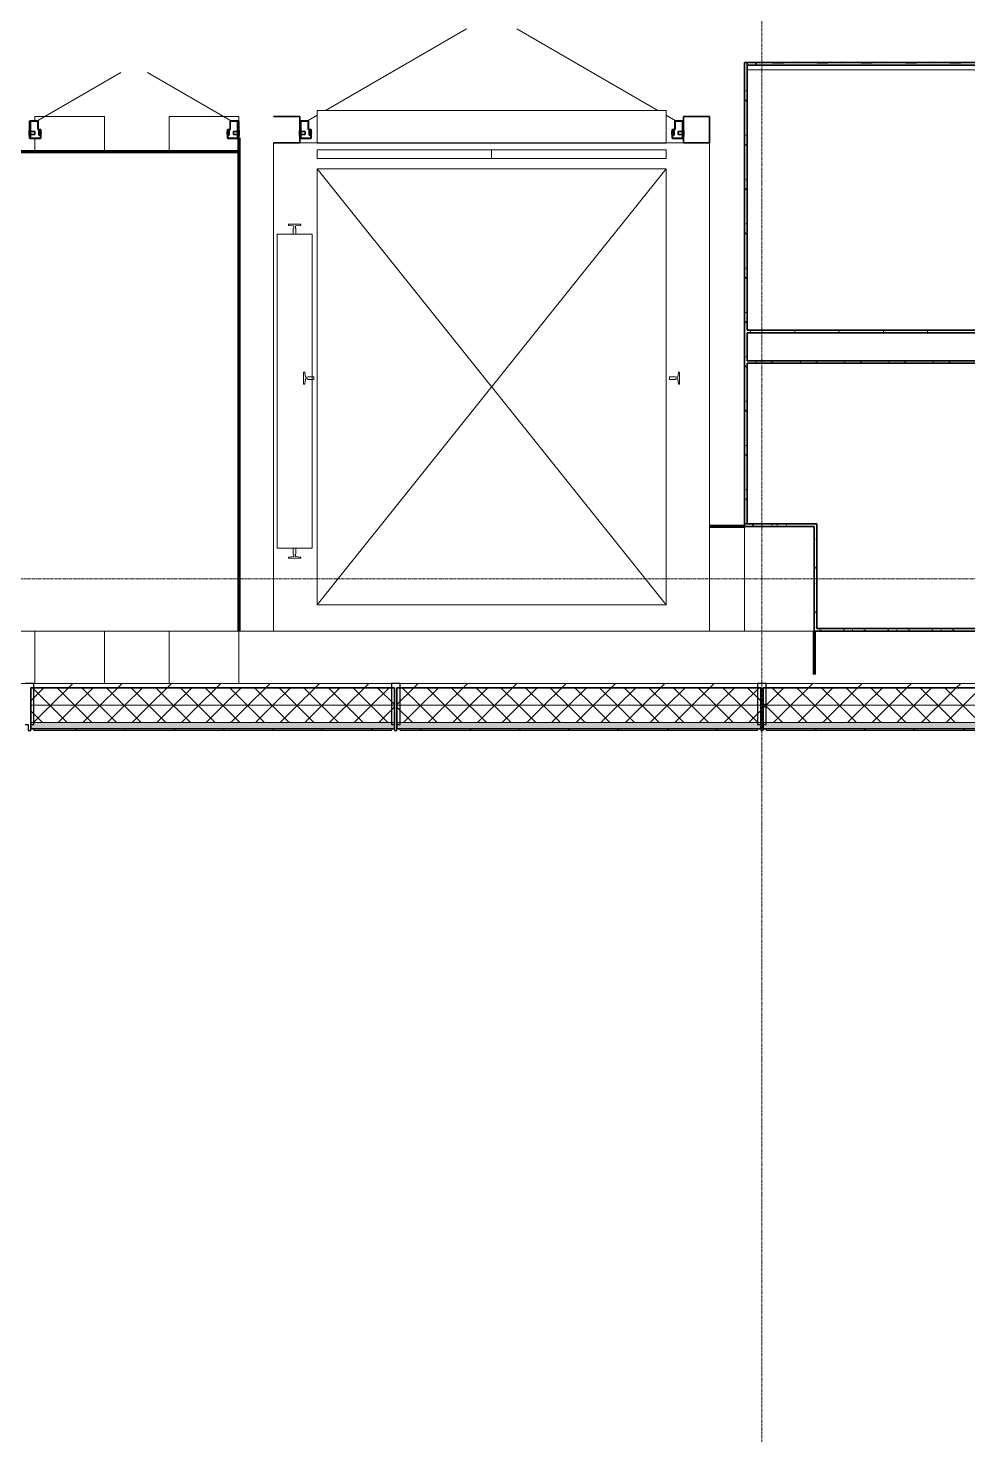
# Model space of a CAD drawing. Header units: millimetres. Extents: x -4948 to 42228, y -4856 to 69378.
# Drawn here: x 9702 to 15089, y -4856 to 3248 of the extents above; entities that cross this region are included whole.
import ezdxf

# ---------------------------------------------------------------- set-up
doc = ezdxf.new("R2010")
doc.units = ezdxf.units.MM
for name, pattern in [('Линия сетки', [22.225, 12.7, -3.175, 3.175, -3.175]), ('Штрих 2_4 х 1_5 мм', [3.9, 2.4, -1.5]), ('Штрих 3 х 1_5 мм', [4.5, 3, -1.5])]:
    doc.linetypes.add(name, pattern=pattern)
for name, color, linetype, lineweight in [('A-AREA', 32, 'Continuous', 9), ('A-DETL', 90, 'Continuous', 9), ('A-DOOR', 31, 'Continuous', 13), ('A-DOOR-FRAM', 31, 'Continuous', 13), ('A-FLOR', 192, 'Continuous', 13), ('A-GLAZ-CWMG', 51, 'Continuous', 9), ('A-WALL', 113, 'Continuous', 13), ('A-WALL-PATT', 111, 'Continuous', 13), ('I-WALL', 2, 'Continuous', 13), ('S-GRID', 1, 'Continuous', 30), ('S-STRS', 31, 'Continuous', 9), ('S-STRS-MBND', 31, 'Continuous', 9)]:
    doc.layers.add(name, color=color, linetype=linetype, lineweight=lineweight)
pattern_1 = [(45, (0, 0), (-141.4214, 141.4214), [])]

# ---------------------------------------------------------------- blocks, each defined once
blk = doc.blocks.new('27ELB-RD-AR-0000-BIM_rvt-1-1 этаж отм_ _0_000 лотки')
at = {"layer": 'A-GLAZ-CWMG'}
h = blk.add_hatch(dxfattribs=at)
h.set_pattern_fill('FP_2', color=252, style=0, pattern_type=2)
h.set_pattern_definition(pattern_1)
h.paths.add_polyline_path([(9733.9, -533), (11783.9, -533), (11783.9, -508), (9733.9, -508)], flags=0)
h = blk.add_hatch(dxfattribs=at)
h.set_pattern_fill('FP_2', color=252, style=0, pattern_type=2)
h.set_pattern_definition(pattern_1)
h.paths.add_polyline_path([(11833.9, -533), (13883.9, -533), (13883.9, -508), (11833.9, -508)], flags=0)
h = blk.add_hatch(dxfattribs=at)
h.set_pattern_fill('FP_2', color=252, style=0, pattern_type=2)
h.set_pattern_definition(pattern_1)
h.paths.add_polyline_path([(13933.9, -533), (15983.9, -533), (15983.9, -508), (13933.9, -508)], flags=0)
h = blk.add_hatch(dxfattribs=at)
h.set_pattern_fill('FP_2', color=252, style=0, pattern_type=2)
h.set_pattern_definition(pattern_1)
h.paths.add_polyline_path([(11783.9, -778), (11783.9, -768), (9733.9, -768), (9733.9, -778), (10488.3, -778)], flags=0)
h = blk.add_hatch(dxfattribs=at)
h.set_pattern_fill('FP_2', color=252, style=0, pattern_type=2)
h.set_pattern_definition(pattern_1)
h.paths.add_polyline_path([(13211.3, -778), (13883.9, -778), (13883.9, -768), (11833.9, -768), (11833.9, -778)], flags=0)
h = blk.add_hatch(dxfattribs=at)
h.set_pattern_fill('FP_2', color=252, style=0, pattern_type=2)
h.set_pattern_definition(pattern_1)
h.paths.add_polyline_path([(15934.3, -778), (15983.9, -778), (15983.9, -768), (13933.9, -768), (13933.9, -778)], flags=0)
at = {"layer": 'A-WALL-PATT', "lineweight": 9}
for points in [[(9715.9, -768), (11801.9, -768), (11801.9, -733), (9715.9, -733)], [(11815.9, -768), (13901.9, -768), (13901.9, -733), (11815.9, -733)], [(13915.9, -768), (16001.9, -768), (16001.9, -733), (13915.9, -733)]]:
    blk.add_hatch(color=252, dxfattribs=at).paths.add_polyline_path(points, flags=0)
at = {"layer": 'A-AREA', "color": 252, "linetype": 'Штрих 3 х 1_5 мм', "lineweight": 70}
for p, q in [((10908.9, 2619.6), (10908.9, -207.9)), ((5808.9, 2542.1), (10908.9, 2542.1)), ((13808.9, 392.1), (13608.9, 392.1)), ((14208.9, -207.9), (14208.9, -457.9))]:
    blk.add_line(p, q, dxfattribs=at)
at = {"layer": 'A-DETL', "color": 252}
for p, q in [((11358.9, 2777.1), (13358.9, 2777.1)), ((11358.9, 2590.1), (11358.9, 2777.1)), ((13358.9, 2777.1), (13358.9, 2590.1)), ((11358.9, 2592.1), (11358.9, 2638.1)), ((11108.9, 2592.1), (11108.9, -207.9)), ((13608.9, 2592.1), (11108.9, 2592.1)), ((13608.9, 2592.1), (11108.9, 2592.1)), ((11108.9, 2592.1), (11108.9, -207.9)), ((13358.9, 2590.1), (11358.9, 2590.1)), ((11358.9, 2502.1), (11358.9, 2552.1)), ((11358.9, 2552.1), (12358.9, 2552.1)), ((12358.9, 2552.1), (12358.9, 2502.1)), ((12358.9, 2552.1), (13358.9, 2552.1)), ((13358.9, 2552.1), (13358.9, 2502.1)), ((13608.9, -207.9), (13608.9, 2592.1)), ((13608.9, -207.9), (13608.9, 2592.1)), ((12358.9, 2502.1), (11358.9, 2502.1)), ((11358.9, -57.9), (13358.9, 2442.1)), ((13358.9, -57.9), (11358.9, 2442.1)), ((11358.9, 2442.1), (13358.9, 2442.1)), ((11358.9, -57.9), (11358.9, 2442.1)), ((13358.9, 2442.1), (11358.9, 2442.1)), ((11358.9, 2442.1), (11358.9, -57.9)), ((11358.9, -57.9), (11358.9, 2442.1)), ((11358.9, 2442.1), (13358.9, 2442.1)), ((13358.9, 2502.1), (12358.9, 2502.1)), ((13358.9, 2442.1), (13358.9, -57.9)), ((13358.9, -57.9), (13358.9, 2442.1)), ((13358.9, 2442.1), (13358.9, -57.9)), ((11193.9, 2120.8), (11193.9, 2125.1)), ((11193.9, 2125.1), (11263.9, 2125.1)), ((11263.9, 2125.1), (11193.9, 2125.1)), ((11193.9, 2125.1), (11193.9, 2120.8)), ((11193.9, 2120.8), (11193.9, 2125.1)), ((11193.9, 2125.1), (11263.9, 2125.1)), ((11222.9, 2114.9), (11195.9, 2118.2)), ((11195.9, 2118.2), (11222.9, 2114.9)), ((11222.9, 2114.9), (11195.9, 2118.2)), ((11223.9, 2102.3), (11223.9, 2113.1)), ((11223.9, 2113.1), (11223.9, 2102.3)), ((11223.9, 2102.3), (11223.9, 2113.1)), ((11233.8, 2113.1), (11233.8, 2102.3)), ((11233.8, 2102.3), (11233.8, 2113.1)), ((11233.8, 2113.1), (11233.8, 2102.3)), ((11261.8, 2118.2), (11234.8, 2114.9)), ((11234.8, 2114.9), (11261.8, 2118.2)), ((11261.8, 2118.2), (11234.8, 2114.9)), ((11263.9, 2125.1), (11263.9, 2120.8)), ((11263.9, 2120.8), (11263.9, 2125.1)), ((11263.9, 2125.1), (11263.9, 2120.8)), ((11328.9, 2067.1), (11128.9, 2067.1)), ((11128.9, 2067.1), (11128.9, 267.1)), ((11128.9, 267.1), (11128.9, 2067.1)), ((11128.9, 2067.1), (11328.9, 2067.1)), ((11221.3, 2099.7), (11223.9, 2102.3)), ((11223.9, 2102.3), (11221.3, 2099.7)), ((11221.3, 2099.7), (11223.9, 2102.3)), ((11221.3, 2067.1), (11221.3, 2099.7)), ((11221.3, 2099.7), (11221.3, 2067.1)), ((11221.3, 2067.1), (11221.3, 2099.7)), ((11236.4, 2067.1), (11221.3, 2067.1)), ((11221.3, 2067.1), (11236.4, 2067.1)), ((11236.4, 2067.1), (11221.3, 2067.1)), ((11233.8, 2102.3), (11236.4, 2099.7)), ((11236.4, 2099.7), (11233.8, 2102.3)), ((11233.8, 2102.3), (11236.4, 2099.7)), ((11236.4, 2099.7), (11236.4, 2067.1)), ((11236.4, 2067.1), (11236.4, 2099.7)), ((11236.4, 2099.7), (11236.4, 2067.1)), ((11328.9, 267.1), (11328.9, 2067.1)), ((11328.9, 2067.1), (11328.9, 267.1)), ((11280.9, 1207.1), (11280.9, 1277.1)), ((11280.9, 1277.1), (11285.2, 1277.1)), ((11285.2, 1277.1), (11280.9, 1277.1)), ((11280.9, 1277.1), (11280.9, 1207.1)), ((11280.9, 1207.1), (11280.9, 1277.1)), ((11280.9, 1277.1), (11285.2, 1277.1)), ((11287.8, 1275), (11291.1, 1248)), ((11291.1, 1248), (11287.8, 1275)), ((11287.8, 1275), (11291.1, 1248)), ((11291.1, 1236.2), (11287.8, 1209.2)), ((11287.8, 1209.2), (11291.1, 1236.2)), ((11291.1, 1236.2), (11287.8, 1209.2)), ((11292.8, 1247), (11303.6, 1247)), ((11303.6, 1247), (11292.8, 1247)), ((11292.8, 1247), (11303.6, 1247)), ((11303.6, 1237.2), (11292.8, 1237.2)), ((11292.8, 1237.2), (11303.6, 1237.2)), ((11303.6, 1237.2), (11292.8, 1237.2)), ((11303.6, 1247), (11306.3, 1249.7)), ((11306.3, 1249.7), (11303.6, 1247)), ((11303.6, 1247), (11306.3, 1249.7)), ((11306.3, 1234.5), (11303.6, 1237.2)), ((11303.6, 1237.2), (11306.3, 1234.5)), ((11306.3, 1234.5), (11303.6, 1237.2)), ((11306.3, 1249.7), (11338.9, 1249.7)), ((11338.9, 1249.7), (11306.3, 1249.7)), ((11306.3, 1249.7), (11338.9, 1249.7)), ((11338.9, 1234.5), (11306.3, 1234.5)), ((11306.3, 1234.5), (11338.9, 1234.5)), ((11338.9, 1234.5), (11306.3, 1234.5)), ((11338.9, 1249.7), (11338.9, 1234.5)), ((11338.9, 1234.5), (11338.9, 1249.7)), ((11338.9, 1249.7), (11338.9, 1234.5)), ((13378.9, 1249.7), (13411.5, 1249.7)), ((13378.9, 1234.5), (13378.9, 1249.7)), ((13378.9, 1249.7), (13378.9, 1234.5)), ((13411.5, 1249.7), (13378.9, 1249.7)), ((13378.9, 1249.7), (13411.5, 1249.7)), ((13378.9, 1234.5), (13378.9, 1249.7)), ((13411.5, 1234.5), (13378.9, 1234.5)), ((13378.9, 1234.5), (13411.5, 1234.5)), ((13411.5, 1234.5), (13378.9, 1234.5)), ((13411.5, 1249.7), (13414.1, 1247)), ((13414.1, 1247), (13411.5, 1249.7)), ((13411.5, 1249.7), (13414.1, 1247)), ((13414.1, 1237.2), (13411.5, 1234.5)), ((13411.5, 1234.5), (13414.1, 1237.2)), ((13414.1, 1237.2), (13411.5, 1234.5)), ((13414.1, 1247), (13424.9, 1247)), ((13424.9, 1247), (13414.1, 1247)), ((13414.1, 1247), (13424.9, 1247)), ((13424.9, 1237.2), (13414.1, 1237.2)), ((13414.1, 1237.2), (13424.9, 1237.2)), ((13424.9, 1237.2), (13414.1, 1237.2)), ((13426.6, 1248), (13430, 1275)), ((13430, 1275), (13426.6, 1248)), ((13426.6, 1248), (13430, 1275)), ((13430, 1209.2), (13426.6, 1236.2)), ((13426.6, 1236.2), (13430, 1209.2)), ((13430, 1209.2), (13426.6, 1236.2)), ((13432.5, 1277.1), (13436.8, 1277.1)), ((13436.8, 1277.1), (13432.5, 1277.1)), ((13432.5, 1277.1), (13436.8, 1277.1)), ((13436.8, 1277.1), (13436.8, 1207.1)), ((13436.8, 1207.1), (13436.8, 1277.1)), ((13436.8, 1277.1), (13436.8, 1207.1)), ((11285.2, 1207.1), (11280.9, 1207.1)), ((11280.9, 1207.1), (11285.2, 1207.1)), ((11285.2, 1207.1), (11280.9, 1207.1)), ((13436.8, 1207.1), (13432.5, 1207.1)), ((13432.5, 1207.1), (13436.8, 1207.1)), ((13436.8, 1207.1), (13432.5, 1207.1)), ((11128.9, 267.1), (11328.9, 267.1)), ((11328.9, 267.1), (11128.9, 267.1)), ((11221.3, 234.5), (11221.3, 267.1)), ((11221.3, 267.1), (11236.4, 267.1)), ((11236.4, 267.1), (11221.3, 267.1)), ((11221.3, 267.1), (11221.3, 234.5)), ((11221.3, 234.5), (11221.3, 267.1)), ((11221.3, 267.1), (11236.4, 267.1)), ((11236.4, 267.1), (11236.4, 234.5)), ((11236.4, 234.5), (11236.4, 267.1)), ((11236.4, 267.1), (11236.4, 234.5)), ((11193.9, 209.1), (11193.9, 213.4)), ((11193.9, 213.4), (11193.9, 209.1)), ((11193.9, 209.1), (11193.9, 213.4)), ((11263.9, 209.1), (11193.9, 209.1)), ((11193.9, 209.1), (11263.9, 209.1)), ((11263.9, 209.1), (11193.9, 209.1)), ((11195.9, 216), (11222.9, 219.3)), ((11222.9, 219.3), (11195.9, 216)), ((11195.9, 216), (11222.9, 219.3)), ((11223.9, 231.8), (11221.3, 234.5)), ((11221.3, 234.5), (11223.9, 231.8)), ((11223.9, 231.8), (11221.3, 234.5)), ((11223.9, 221.1), (11223.9, 231.8)), ((11223.9, 231.8), (11223.9, 221.1)), ((11223.9, 221.1), (11223.9, 231.8)), ((11236.4, 234.5), (11233.8, 231.8)), ((11233.8, 231.8), (11236.4, 234.5)), ((11236.4, 234.5), (11233.8, 231.8)), ((11233.8, 231.8), (11233.8, 221.1)), ((11233.8, 221.1), (11233.8, 231.8)), ((11233.8, 231.8), (11233.8, 221.1)), ((11234.8, 219.3), (11261.8, 216)), ((11261.8, 216), (11234.8, 219.3)), ((11234.8, 219.3), (11261.8, 216)), ((11263.9, 213.4), (11263.9, 209.1)), ((11263.9, 209.1), (11263.9, 213.4)), ((11263.9, 213.4), (11263.9, 209.1)), ((13358.9, -57.9), (11358.9, -57.9)), ((11358.9, -57.9), (13358.9, -57.9)), ((13358.9, -57.9), (11358.9, -57.9)), ((11108.9, -207.9), (13608.9, -207.9)), ((11108.9, -207.9), (13608.9, -207.9))]:
    blk.add_line(p, q, dxfattribs=at)
for centre, radius, start, end in [((11197, 2121.2), 3.19, 187.81419, 250.18581), ((11197, 2121.2), 3.19, 187.81419, 250.18581), ((11197, 2121.2), 3.19, 187.81419, 250.18581), ((11221.9, 2113.1), 2.02, 0, 60), ((11221.9, 2113.1), 2.02, 0, 60), ((11221.9, 2113.1), 2.02, 0, 60), ((11235.8, 2113.1), 2.02, 120, 180), ((11235.8, 2113.1), 2.02, 120, 180), ((11235.8, 2113.1), 2.02, 120, 180), ((11260.7, 2121.2), 3.19, 289.81419, 352.18581), ((11260.7, 2121.2), 3.19, 289.81419, 352.18581), ((11260.7, 2121.2), 3.19, 289.81419, 352.18581), ((11284.8, 1273.9), 3.19, 19.81419, 82.18581), ((11284.8, 1273.9), 3.19, 19.81419, 82.18581), ((11284.8, 1273.9), 3.19, 19.81419, 82.18581), ((11292.8, 1249), 2.02, 210, 270), ((11292.8, 1249), 2.02, 210, 270), ((11292.8, 1249), 2.02, 210, 270), ((11292.8, 1235.2), 2.02, 90, 150), ((11292.8, 1235.2), 2.02, 90, 150), ((11292.8, 1235.2), 2.02, 90, 150), ((13424.9, 1249), 2.02, 270, 330), ((13424.9, 1249), 2.02, 270, 330), ((13424.9, 1249), 2.02, 270, 330), ((13424.9, 1235.2), 2.02, 30, 90), ((13424.9, 1235.2), 2.02, 30, 90), ((13424.9, 1235.2), 2.02, 30, 90), ((13433, 1273.9), 3.19, 97.81419, 160.18581), ((13433, 1273.9), 3.19, 97.81419, 160.18581), ((13433, 1273.9), 3.19, 97.81419, 160.18581), ((11284.8, 1210.3), 3.19, 277.81419, 340.18581), ((11284.8, 1210.3), 3.19, 277.81419, 340.18581), ((11284.8, 1210.3), 3.19, 277.81419, 340.18581), ((13433, 1210.3), 3.19, 199.81419, 262.18581), ((13433, 1210.3), 3.19, 199.81419, 262.18581), ((13433, 1210.3), 3.19, 199.81419, 262.18581), ((11197, 213), 3.19, 109.81419, 172.18581), ((11197, 213), 3.19, 109.81419, 172.18581), ((11197, 213), 3.19, 109.81419, 172.18581), ((11221.9, 221.1), 2.02, 300, 0), ((11221.9, 221.1), 2.02, 300, 0), ((11221.9, 221.1), 2.02, 300, 0), ((11235.8, 221.1), 2.02, 180, 240), ((11235.8, 221.1), 2.02, 180, 240), ((11235.8, 221.1), 2.02, 180, 240), ((11260.7, 213), 3.19, 7.81419, 70.18581), ((11260.7, 213), 3.19, 7.81419, 70.18581), ((11260.7, 213), 3.19, 7.81419, 70.18581)]:
    blk.add_arc(centre, radius, start, end, dxfattribs=at)
at = {"layer": 'A-DOOR', "color": 252, "lineweight": 18}
for p, q in [((12215.3, 3244.3), (11406, 2777.1)), ((12502.4, 3244.3), (13311.7, 2777.1)), ((10232.3, 2994.3), (9746.9, 2714.1)), ((10385.5, 2994.3), (10870.9, 2714.1)), ((11358.9, 2749.9), (11296.9, 2714.1)), ((13358.9, 2749.9), (13420.9, 2714.1))]:
    blk.add_line(p, q, dxfattribs=at)
at = {"layer": 'A-DOOR-FRAM', "color": 252, "lineweight": 35}
for p, q in [((9708.9, 2714.6), (9708.9, 2697.1)), ((9708.9, 2697.1), (9708.9, 2714.6)), ((9710.4, 2697.1), (9708.9, 2697.1)), ((9708.9, 2637.1), (9708.9, 2697.1)), ((9710.4, 2697.1), (9710.4, 2714.6)), ((9715.4, 2713.6), (9710.4, 2713.6)), ((9710.4, 2637.1), (9710.4, 2697.1)), ((9756.4, 2717.1), (9711.4, 2717.1)), ((9711.4, 2717.1), (9756.4, 2717.1)), ((9711.4, 2715.6), (9756.4, 2715.6)), ((9715.4, 2713.6), (9715.4, 2620.6)), ((9757.4, 2714.6), (9757.4, 2669.1)), ((9758.9, 2669.1), (9758.9, 2714.6)), ((9758.9, 2714.6), (9758.9, 2669.1)), ((10858.9, 2669.1), (10858.9, 2714.6)), ((10858.9, 2669.1), (10858.9, 2714.6)), ((10860.4, 2714.6), (10860.4, 2669.1)), ((10861.4, 2717.1), (10906.4, 2717.1)), ((10861.4, 2717.1), (10906.4, 2717.1)), ((10906.4, 2715.6), (10861.4, 2715.6)), ((10902.4, 2713.6), (10907.4, 2713.6)), ((10902.4, 2713.6), (10902.4, 2620.6)), ((10907.4, 2697.1), (10907.4, 2714.6)), ((10907.4, 2637.1), (10907.4, 2697.1)), ((10907.4, 2697.1), (10908.9, 2697.1)), ((10908.9, 2714.6), (10908.9, 2697.1)), ((10908.9, 2714.6), (10908.9, 2697.1)), ((10908.9, 2697.1), (10908.9, 2637.1)), ((11258.9, 2714.6), (11258.9, 2697.1)), ((11260.4, 2697.1), (11258.9, 2697.1)), ((11260.4, 2697.1), (11260.4, 2714.6)), ((11265.4, 2713.6), (11260.4, 2713.6)), ((11260.4, 2637.1), (11260.4, 2697.1)), ((11306.4, 2717.1), (11261.4, 2717.1)), ((11261.4, 2717.1), (11306.4, 2717.1)), ((11261.4, 2715.6), (11306.4, 2715.6)), ((11265.4, 2713.6), (11265.4, 2620.6)), ((11307.4, 2714.6), (11307.4, 2669.1)), ((11308.9, 2669.1), (11308.9, 2714.6)), ((11308.9, 2714.6), (11308.9, 2669.1)), ((13408.9, 2669.1), (13408.9, 2714.6)), ((13408.9, 2669.1), (13408.9, 2714.6)), ((13410.4, 2714.6), (13410.4, 2669.1)), ((13411.4, 2717.1), (13456.4, 2717.1)), ((13411.4, 2717.1), (13456.4, 2717.1)), ((13456.4, 2715.6), (13411.4, 2715.6)), ((13452.4, 2713.6), (13457.4, 2713.6)), ((13452.4, 2713.6), (13452.4, 2620.6)), ((13457.4, 2697.1), (13457.4, 2714.6)), ((13457.4, 2637.1), (13457.4, 2697.1)), ((13457.4, 2697.1), (13458.9, 2697.1)), ((13458.9, 2714.6), (13458.9, 2697.1)), ((9710.4, 2662.6), (9707.4, 2662.6)), ((9707.4, 2662.6), (9707.4, 2633.6)), ((9707.4, 2633.6), (9708.9, 2633.6)), ((9708.9, 2637.1), (9708.9, 2662.6)), ((9708.9, 2637.1), (9708.9, 2619.6)), ((9710.4, 2637.1), (9708.9, 2637.1)), ((9708.9, 2619.6), (9708.9, 2637.1)), ((9710.4, 2619.6), (9710.4, 2637.1)), ((9715.4, 2620.6), (9710.4, 2620.6)), ((9771.4, 2618.6), (9711.4, 2618.6)), ((9711.4, 2617.1), (9771.4, 2617.1)), ((9771.4, 2617.1), (9711.4, 2617.1)), ((9736.4, 2657), (9715.4, 2657)), ((9715.4, 2639.1), (9736.4, 2639.1)), ((9738.9, 2657), (9736.4, 2657)), ((9736.4, 2639.1), (9738.9, 2639.1)), ((9738.9, 2639.1), (9738.9, 2657)), ((9771.4, 2668.1), (9759.9, 2668.1)), ((9759.9, 2668.1), (9771.4, 2668.1)), ((9759.9, 2666.6), (9771.4, 2666.6)), ((9763, 2660.6), (9763, 2635.6)), ((9772.4, 2660.6), (9763, 2660.6)), ((9763, 2635.6), (9772.4, 2635.6)), ((9772.4, 2665.6), (9772.4, 2619.6)), ((9773.9, 2619.6), (9773.9, 2665.6)), ((9773.9, 2665.6), (9773.9, 2619.6)), ((10843.9, 2619.6), (10843.9, 2665.6)), ((10843.9, 2619.6), (10843.9, 2665.6)), ((10845.4, 2665.6), (10845.4, 2619.6)), ((10845.4, 2660.6), (10854.7, 2660.6)), ((10854.7, 2635.6), (10845.4, 2635.6)), ((10846.4, 2668.1), (10857.9, 2668.1)), ((10846.4, 2668.1), (10857.9, 2668.1)), ((10857.9, 2666.6), (10846.4, 2666.6)), ((10846.4, 2618.6), (10906.4, 2618.6)), ((10906.4, 2617.1), (10846.4, 2617.1)), ((10906.4, 2617.1), (10846.4, 2617.1)), ((10854.7, 2660.6), (10854.7, 2635.6)), ((10878.9, 2657), (10881.4, 2657)), ((10878.9, 2639.1), (10878.9, 2657)), ((10881.4, 2639.1), (10878.9, 2639.1)), ((10881.4, 2657), (10902.4, 2657)), ((10902.4, 2639.1), (10881.4, 2639.1)), ((10902.4, 2620.6), (10907.4, 2620.6)), ((10907.4, 2662.6), (10910.4, 2662.6)), ((10907.4, 2637.1), (10908.9, 2637.1)), ((10907.4, 2619.6), (10907.4, 2637.1)), ((10908.9, 2637.1), (10908.9, 2662.6)), ((10908.9, 2637.1), (10908.9, 2619.6)), ((10908.9, 2637.1), (10908.9, 2619.6)), ((10910.4, 2633.6), (10908.9, 2633.6)), ((10910.4, 2662.6), (10910.4, 2633.6)), ((11260.4, 2662.6), (11257.4, 2662.6)), ((11257.4, 2662.6), (11257.4, 2633.6)), ((11257.4, 2633.6), (11258.9, 2633.6)), ((11258.9, 2637.1), (11258.9, 2662.6)), ((11258.9, 2637.1), (11258.9, 2619.6)), ((11260.4, 2637.1), (11258.9, 2637.1)), ((11260.4, 2619.6), (11260.4, 2637.1)), ((11265.4, 2620.6), (11260.4, 2620.6)), ((11321.4, 2618.6), (11261.4, 2618.6)), ((11261.4, 2617.1), (11321.4, 2617.1)), ((11321.4, 2617.1), (11261.4, 2617.1)), ((11286.4, 2657), (11265.4, 2657)), ((11265.4, 2639.1), (11286.4, 2639.1)), ((11288.9, 2657), (11286.4, 2657)), ((11286.4, 2639.1), (11288.9, 2639.1)), ((11288.9, 2639.1), (11288.9, 2657)), ((11321.4, 2668.1), (11309.9, 2668.1)), ((11309.9, 2668.1), (11321.4, 2668.1)), ((11309.9, 2666.6), (11321.4, 2666.6)), ((11313, 2660.6), (11313, 2635.6)), ((11322.4, 2660.6), (11313, 2660.6)), ((11313, 2635.6), (11322.4, 2635.6)), ((11322.4, 2665.6), (11322.4, 2619.6)), ((11323.9, 2619.6), (11323.9, 2665.6)), ((11323.9, 2665.6), (11323.9, 2619.6)), ((13393.9, 2619.6), (13393.9, 2665.6)), ((13393.9, 2619.6), (13393.9, 2665.6)), ((13395.4, 2665.6), (13395.4, 2619.6)), ((13395.4, 2660.6), (13404.7, 2660.6)), ((13404.7, 2635.6), (13395.4, 2635.6)), ((13396.4, 2668.1), (13407.9, 2668.1)), ((13396.4, 2668.1), (13407.9, 2668.1)), ((13407.9, 2666.6), (13396.4, 2666.6)), ((13396.4, 2618.6), (13456.4, 2618.6)), ((13456.4, 2617.1), (13396.4, 2617.1)), ((13456.4, 2617.1), (13396.4, 2617.1)), ((13404.7, 2660.6), (13404.7, 2635.6)), ((13428.9, 2657), (13431.4, 2657)), ((13428.9, 2639.1), (13428.9, 2657)), ((13431.4, 2639.1), (13428.9, 2639.1)), ((13431.4, 2657), (13452.4, 2657)), ((13452.4, 2639.1), (13431.4, 2639.1)), ((13452.4, 2620.6), (13457.4, 2620.6)), ((13457.4, 2662.6), (13460.4, 2662.6)), ((13457.4, 2637.1), (13458.9, 2637.1)), ((13457.4, 2619.6), (13457.4, 2637.1)), ((13458.9, 2637.1), (13458.9, 2662.6)), ((13458.9, 2637.1), (13458.9, 2619.6)), ((13460.4, 2633.6), (13458.9, 2633.6)), ((13460.4, 2662.6), (13460.4, 2633.6))]:
    blk.add_line(p, q, dxfattribs=at)
for centre, radius, start, end in [((9711.4, 2714.6), 2.5, 90, 180), ((9711.4, 2714.6), 2.5, 90, 180), ((9711.4, 2714.6), 1, 90, 180), ((9756.4, 2714.6), 2.5, 0, 90), ((9756.4, 2714.6), 2.5, 0, 90), ((9756.4, 2714.6), 1, 0, 90), ((10861.4, 2714.6), 2.5, 90, 180), ((10861.4, 2714.6), 2.5, 90, 180), ((10861.4, 2714.6), 1, 90, 180), ((10906.4, 2714.6), 2.5, 0, 90), ((10906.4, 2714.6), 2.5, 0, 90), ((10906.4, 2714.6), 1, 0, 90), ((11261.4, 2714.6), 2.5, 90, 180), ((11261.4, 2714.6), 2.5, 90, 180), ((11261.4, 2714.6), 1, 90, 180), ((11306.4, 2714.6), 2.5, 0, 90), ((11306.4, 2714.6), 2.5, 0, 90), ((11306.4, 2714.6), 1, 0, 90), ((13411.4, 2714.6), 2.5, 90, 180), ((13411.4, 2714.6), 2.5, 90, 180), ((13411.4, 2714.6), 1, 90, 180), ((13456.4, 2714.6), 2.5, 0, 90), ((13456.4, 2714.6), 2.5, 0, 90), ((13456.4, 2714.6), 1, 0, 90), ((9711.4, 2619.6), 2.5, 180, 270), ((9711.4, 2619.6), 2.5, 180, 270), ((9711.4, 2619.6), 1, 180, 270), ((9759.9, 2669.1), 2.5, 180, 270), ((9759.9, 2669.1), 1, 180, 270), ((9759.9, 2669.1), 1, 180, 270), ((9771.4, 2665.6), 2.5, 0, 90), ((9771.4, 2665.6), 2.5, 0, 90), ((9771.4, 2665.6), 1, 0, 90), ((9771.4, 2619.6), 2.5, 270, 0), ((9771.4, 2619.6), 1, 270, 0), ((9771.4, 2619.6), 2.5, 270, 0), ((9676.8, 2648.1), 98.3, 350.85216, 9.14784), ((10940.9, 2648.1), 98.3, 170.85216, 189.14784), ((10846.4, 2665.6), 2.5, 90, 180), ((10846.4, 2665.6), 2.5, 90, 180), ((10846.4, 2619.6), 2.5, 180, 270), ((10846.4, 2619.6), 2.5, 180, 270), ((10846.4, 2665.6), 1, 90, 180), ((10846.4, 2619.6), 1, 180, 270), ((10857.9, 2669.1), 1, 270, 0), ((10857.9, 2669.1), 2.5, 270, 0), ((10857.9, 2669.1), 1, 270, 0), ((10906.4, 2619.6), 2.5, 270, 0), ((10906.4, 2619.6), 1, 270, 0), ((10906.4, 2619.6), 2.5, 270, 0), ((11261.4, 2619.6), 2.5, 180, 270), ((11261.4, 2619.6), 2.5, 180, 270), ((11261.4, 2619.6), 1, 180, 270), ((11309.9, 2669.1), 2.5, 180, 270), ((11309.9, 2669.1), 1, 180, 270), ((11309.9, 2669.1), 1, 180, 270), ((11321.4, 2665.6), 2.5, 0, 90), ((11321.4, 2665.6), 2.5, 0, 90), ((11321.4, 2665.6), 1, 0, 90), ((11321.4, 2619.6), 2.5, 270, 0), ((11321.4, 2619.6), 1, 270, 0), ((11321.4, 2619.6), 2.5, 270, 0), ((11226.8, 2648.1), 98.3, 350.85216, 9.14784), ((13490.9, 2648.1), 98.3, 170.85216, 189.14784), ((13396.4, 2665.6), 2.5, 90, 180), ((13396.4, 2665.6), 2.5, 90, 180), ((13396.4, 2619.6), 2.5, 180, 270), ((13396.4, 2619.6), 2.5, 180, 270), ((13396.4, 2665.6), 1, 90, 180), ((13396.4, 2619.6), 1, 180, 270), ((13407.9, 2669.1), 1, 270, 0), ((13407.9, 2669.1), 2.5, 270, 0), ((13407.9, 2669.1), 1, 270, 0), ((13456.4, 2619.6), 2.5, 270, 0), ((13456.4, 2619.6), 1, 270, 0), ((13456.4, 2619.6), 2.5, 270, 0)]:
    blk.add_arc(centre, radius, start, end, dxfattribs=at)
at = {"layer": 'A-GLAZ-CWMG', "color": 252, "lineweight": 25, "extrusion": (0, 0, -1)}
for p, q in [((9733.9, -508), (9683.9, -508)), ((9733.9, -743), (9733.9, -508)), ((11783.9, -508), (11783.9, -743)), ((11833.9, -508), (11783.9, -508)), ((11833.9, -743), (11833.9, -508)), ((13883.9, -508), (13883.9, -743)), ((13933.9, -508), (13883.9, -508)), ((13933.9, -743), (13933.9, -508)), ((9683.9, -743), (9701.9, -743)), ((9701.9, -743), (9701.9, -778)), ((9701.9, -778), (9715.9, -778)), ((9715.9, -778), (9715.9, -743)), ((9715.9, -743), (9733.9, -743)), ((11783.9, -743), (11801.9, -743)), ((11801.9, -743), (11801.9, -778)), ((11801.9, -778), (11815.9, -778)), ((11815.9, -778), (11815.9, -743)), ((11815.9, -743), (11833.9, -743)), ((13883.9, -743), (13901.9, -743)), ((13901.9, -743), (13901.9, -778)), ((13901.9, -778), (13915.9, -778)), ((13915.9, -778), (13915.9, -743)), ((13915.9, -743), (13933.9, -743))]:
    blk.add_line(p, q, dxfattribs=at)
at = {"layer": 'A-GLAZ-CWMG', "color": 252}
for p, q in [((11783.9, -508), (9733.9, -508)), ((13883.9, -508), (11833.9, -508)), ((15983.9, -508), (13933.9, -508)), ((9733.9, -778), (9733.9, -768)), ((11783.9, -778), (9733.9, -778)), ((11783.9, -768), (11783.9, -778)), ((11833.9, -778), (11833.9, -768)), ((13883.9, -778), (11833.9, -778)), ((13883.9, -768), (13883.9, -778)), ((13933.9, -778), (13933.9, -768)), ((15983.9, -778), (13933.9, -778))]:
    blk.add_line(p, q, dxfattribs=at)
at = {"layer": 'A-WALL', "color": 252, "lineweight": 35}
for p, q in [((11801.9, -533), (9715.9, -533)), ((9715.9, -533), (9715.9, -768)), ((11801.9, -768), (11801.9, -533)), ((13901.9, -533), (11815.9, -533)), ((11815.9, -533), (11815.9, -768)), ((13901.9, -768), (13901.9, -533)), ((16001.9, -533), (13915.9, -533)), ((13915.9, -533), (13915.9, -768)), ((9715.9, -768), (11801.9, -768)), ((11815.9, -768), (13901.9, -768)), ((13915.9, -768), (16001.9, -768))]:
    blk.add_line(p, q, dxfattribs=at)
at = {"layer": 'A-WALL', "color": 252, "lineweight": 9}
for p, q in [((11801.9, -633), (9715.9, -633)), ((13901.9, -633), (11815.9, -633)), ((16001.9, -633), (13915.9, -633)), ((11801.9, -733), (9715.9, -733)), ((13901.9, -733), (11815.9, -733)), ((16001.9, -733), (13915.9, -733))]:
    blk.add_line(p, q, dxfattribs=at)
at = {"layer": 'A-WALL-PATT', "color": 252, "linetype": 'Continuous', "lineweight": 9}
for p, q in [((13808.9, 3013.9), (13811.7, 3016.7)), ((13855.7, 3048), (13851.6, 3052.1)), ((13855.7, 3048), (13851.6, 3052.1)), ((13893.7, 3048), (13895.8, 3052.1)), ((13970, 3048), (14033.5, 3048)), ((14109.7, 3048), (14105.6, 3052.1)), ((14147.7, 3048), (14149.8, 3052.1)), ((14224, 3048), (14287.5, 3048)), ((14363.7, 3048), (14359.6, 3052.1)), ((14401.7, 3048), (14403.8, 3052.1)), ((14478, 3048), (14541.5, 3048)), ((14617.7, 3048), (14613.6, 3052.1)), ((14655.7, 3048), (14657.8, 3052.1)), ((14732, 3048), (14795.5, 3048)), ((14871.7, 3048), (14867.6, 3052.1)), ((14909.7, 3048), (14911.8, 3052.1)), ((14986, 3048), (15049.5, 3048)), ((13808.9, 2884.9), (13823.9, 2892.4)), ((13823.9, 2825.8), (13810.8, 2838.9)), ((13808.9, 2759.9), (13811.7, 2762.7)), ((13808.9, 2630.9), (13823.9, 2638.4)), ((13823.9, 2571.8), (13810.8, 2584.9)), ((13808.9, 2505.9), (13811.7, 2508.7)), ((13808.9, 2376.9), (13823.9, 2384.4)), ((13823.9, 2317.8), (13810.8, 2330.9)), ((13808.9, 2251.9), (13811.7, 2254.7)), ((13808.9, 2122.9), (13823.9, 2130.4)), ((13823.9, 2063.8), (13810.8, 2076.9)), ((13808.9, 1997.9), (13811.7, 2000.7)), ((13808.9, 1868.9), (13823.9, 1876.4)), ((13823.9, 1809.8), (13810.8, 1822.9)), ((13808.9, 1743.9), (13811.7, 1746.7)), ((13808.9, 1614.9), (13823.9, 1622.4)), ((13823.9, 1555.8), (13810.8, 1568.9)), ((13808.9, 1489.9), (13811.7, 1492.7)), ((13843, 1502.1), (13843, 1511.3)), ((14097, 1502.1), (14097, 1511.3)), ((14351, 1502.1), (14351, 1511.3)), ((14605, 1502.1), (14605, 1511.3)), ((14859, 1502.1), (14859, 1511.3)), ((13808.9, 1360.9), (13823.9, 1368.4)), ((13823.9, 1301.8), (13810.8, 1314.9)), ((13871.5, 1327.1), (13879, 1342.1)), ((13982.8, 1327.1), (13964, 1336.5)), ((14125.5, 1327.1), (14133, 1342.1)), ((14236.8, 1327.1), (14218, 1336.5)), ((14379.5, 1327.1), (14387, 1342.1)), ((14490.8, 1327.1), (14472, 1336.5)), ((14633.5, 1327.1), (14641, 1342.1)), ((14744.8, 1327.1), (14726, 1336.5)), ((14887.5, 1327.1), (14895, 1342.1)), ((14998.8, 1327.1), (14980, 1336.5)), ((13808.9, 1235.9), (13811.7, 1238.7)), ((13808.9, 1106.9), (13823.9, 1114.4)), ((13823.9, 1047.8), (13810.8, 1060.9)), ((13808.9, 981.9), (13811.7, 984.7)), ((13808.9, 852.9), (13823.9, 860.4)), ((13808.9, 727.9), (13811.7, 730.7)), ((13823.9, 793.8), (13810.8, 806.9)), ((13808.9, 598.9), (13823.9, 606.4)), ((13823.9, 539.8), (13810.8, 552.9)), ((13808.9, 473.9), (13811.7, 476.7)), ((13855.7, 406.4), (13858.9, 406.4)), ((13858.9, 406.4), (13919.2, 406.4)), ((13969.9, 393.7), (13963.3, 407.1)), ((13995.4, 392.1), (13995.4, 406.4)), ((14045.4, 392.1), (14052.9, 407.1)), ((14109.7, 406.4), (14173.2, 406.4)), ((14223.9, 393.9), (14217.3, 407.1)), ((14223.9, 317.6), (14218, 320.5)), ((14223.9, 139.9), (14208.9, 169.9)), ((14223.9, 63.6), (14218, 66.5)), ((14223.9, -114.1), (14208.9, -84.1)), ((14223.9, -190.4), (14218, -187.5)), ((14258.8, -207.9), (14228.8, -192.9)), ((14376.3, -203.2), (14381.5, -192.9)), ((14424.8, -207.9), (14430.1, -197.2)), ((14512.8, -207.9), (14482.8, -192.9)), ((14630.3, -203.2), (14635.5, -192.9)), ((14678.8, -207.9), (14684.1, -197.2)), ((14766.8, -207.9), (14736.8, -192.9)), ((14884.3, -203.2), (14889.5, -192.9)), ((14932.8, -207.9), (14938.1, -197.2)), ((15020.8, -207.9), (14990.8, -192.9)), ((9715.9, -607.9), (9790.7, -533)), ((9825.4, -633), (9725.4, -533)), ((9832.2, -633), (9932.2, -533)), ((9966.8, -633), (9866.8, -533)), ((9973.6, -633), (10073.6, -533)), ((10108.3, -633), (10008.3, -533)), ((10115, -633), (10215, -533)), ((10249.7, -633), (10149.7, -533)), ((10256.4, -633), (10356.4, -533)), ((10391.1, -633), (10291.1, -533)), ((10397.8, -633), (10497.8, -533)), ((10532.5, -633), (10432.5, -533)), ((10539.3, -633), (10639.3, -533)), ((10673.9, -633), (10573.9, -533)), ((10680.7, -633), (10780.7, -533)), ((10815.4, -633), (10715.4, -533)), ((10822.1, -633), (10922.1, -533)), ((10956.8, -633), (10856.8, -533)), ((10963.5, -633), (11063.5, -533)), ((11098.2, -633), (10998.2, -533)), ((11104.9, -633), (11204.9, -533)), ((11239.6, -633), (11139.6, -533)), ((11246.4, -633), (11346.4, -533)), ((11381, -633), (11281, -533)), ((11387.8, -633), (11487.8, -533)), ((11522.5, -633), (11422.5, -533)), ((11529.2, -633), (11629.2, -533)), ((11663.9, -633), (11563.9, -533)), ((11670.6, -633), (11770.6, -533)), ((11801.9, -629.6), (11705.3, -533)), ((11815.9, -629.2), (11912.1, -533)), ((11946.7, -633), (11846.7, -533)), ((11953.5, -633), (12053.5, -533)), ((12088.2, -633), (11988.2, -533)), ((12094.9, -633), (12194.9, -533)), ((12229.6, -633), (12129.6, -533)), ((12236.3, -633), (12336.3, -533)), ((12371, -633), (12271, -533)), ((12377.7, -633), (12477.7, -533)), ((12512.4, -633), (12412.4, -533)), ((12519.2, -633), (12619.2, -533)), ((12653.8, -633), (12553.8, -533)), ((12660.6, -633), (12760.6, -533)), ((12795.3, -633), (12695.3, -533)), ((12802, -633), (12902, -533)), ((12936.7, -633), (12836.7, -533)), ((12943.4, -633), (13043.4, -533)), ((13078.1, -633), (12978.1, -533)), ((13084.8, -633), (13184.8, -533)), ((13219.5, -633), (13119.5, -533)), ((13226.3, -633), (13326.3, -533)), ((13360.9, -633), (13260.9, -533)), ((13367.7, -633), (13467.7, -533)), ((13502.4, -633), (13402.4, -533)), ((13509.1, -633), (13609.1, -533)), ((13643.8, -633), (13543.8, -533)), ((13650.5, -633), (13750.5, -533)), ((13785.2, -633), (13685.2, -533)), ((13792, -633), (13892, -533)), ((13901.9, -608.3), (13826.6, -533)), ((13933.4, -633), (14033.4, -533)), ((14068.1, -633), (13968.1, -533)), ((14074.8, -633), (14174.8, -533)), ((14209.5, -633), (14109.5, -533)), ((14216.2, -633), (14316.2, -533)), ((14350.9, -633), (14250.9, -533)), ((14357.6, -633), (14457.6, -533)), ((14492.3, -633), (14392.3, -533)), ((14499.1, -633), (14599.1, -533)), ((14633.7, -633), (14533.7, -533)), ((14640.5, -633), (14740.5, -533)), ((14775.2, -633), (14675.2, -533)), ((14781.9, -633), (14881.9, -533)), ((14916.6, -633), (14816.6, -533)), ((14923.3, -633), (15023.3, -533)), ((15058, -633), (14958, -533)), ((15064.7, -633), (15164.7, -533)), ((9732.2, -733), (9832.2, -633)), ((9925.4, -733), (9825.4, -633)), ((9873.6, -733), (9973.6, -633)), ((10066.8, -733), (9966.8, -633)), ((10015, -733), (10115, -633)), ((10208.3, -733), (10108.3, -633)), ((10156.4, -733), (10256.4, -633)), ((10349.7, -733), (10249.7, -633)), ((10297.8, -733), (10397.8, -633)), ((10491.1, -733), (10391.1, -633)), ((10439.3, -733), (10539.3, -633)), ((10632.5, -733), (10532.5, -633)), ((10580.7, -733), (10680.7, -633)), ((10773.9, -733), (10673.9, -633)), ((10722.1, -733), (10822.1, -633)), ((10915.4, -733), (10815.4, -633)), ((10863.5, -733), (10963.5, -633)), ((11056.8, -733), (10956.8, -633)), ((11004.9, -733), (11104.9, -633)), ((11198.2, -733), (11098.2, -633)), ((11146.4, -733), (11246.4, -633)), ((11339.6, -733), (11239.6, -633)), ((11287.8, -733), (11387.8, -633)), ((11481, -733), (11381, -633)), ((11429.2, -733), (11529.2, -633)), ((11622.5, -733), (11522.5, -633)), ((11570.6, -733), (11670.6, -633)), ((11763.9, -733), (11663.9, -633)), ((11712.1, -733), (11801.9, -643.2)), ((11905.3, -733), (11815.9, -643.6)), ((11853.5, -733), (11953.5, -633)), ((12046.7, -733), (11946.7, -633)), ((11994.9, -733), (12094.9, -633)), ((12188.2, -733), (12088.2, -633)), ((12136.3, -733), (12236.3, -633)), ((12329.6, -733), (12229.6, -633)), ((12277.7, -733), (12377.7, -633)), ((12471, -733), (12371, -633)), ((12419.2, -733), (12519.2, -633)), ((12612.4, -733), (12512.4, -633)), ((12560.6, -733), (12660.6, -633)), ((12753.8, -733), (12653.8, -633)), ((12702, -733), (12802, -633)), ((12895.3, -733), (12795.3, -633)), ((12843.4, -733), (12943.4, -633)), ((13036.7, -733), (12936.7, -633)), ((12984.8, -733), (13084.8, -633)), ((13178.1, -733), (13078.1, -633)), ((13126.3, -733), (13226.3, -633)), ((13319.5, -733), (13219.5, -633)), ((13267.7, -733), (13367.7, -633)), ((13460.9, -733), (13360.9, -633)), ((13409.1, -733), (13509.1, -633)), ((13602.4, -733), (13502.4, -633)), ((13550.5, -733), (13650.5, -633)), ((13743.8, -733), (13643.8, -633)), ((13692, -733), (13792, -633)), ((13885.2, -733), (13785.2, -633)), ((13926.6, -633), (13915.9, -622.3)), ((13915.9, -650.5), (13933.4, -633)), ((14026.6, -733), (13926.6, -633)), ((13974.8, -733), (14074.8, -633)), ((14168.1, -733), (14068.1, -633)), ((14116.2, -733), (14216.2, -633)), ((14309.5, -733), (14209.5, -633)), ((14257.6, -733), (14357.6, -633)), ((14450.9, -733), (14350.9, -633)), ((14399.1, -733), (14499.1, -633)), ((14592.3, -733), (14492.3, -633)), ((14540.5, -733), (14640.5, -633)), ((14733.7, -733), (14633.7, -633)), ((14681.9, -733), (14781.9, -633)), ((14875.2, -733), (14775.2, -633)), ((14823.3, -733), (14923.3, -633)), ((15016.6, -733), (14916.6, -633)), ((14964.7, -733), (15064.7, -633)), ((15158, -733), (15058, -633)), ((9784, -733), (9715.9, -664.9)), ((13833.4, -733), (13901.9, -664.5))]:
    blk.add_line(p, q, dxfattribs=at)
at = {"layer": 'I-WALL', "color": 252, "lineweight": 35}
for p, q in [((13823.9, 3052.1), (13808.9, 3052.1)), ((13808.9, 3052.1), (13808.9, 1522.1)), ((18397.5, 3052.1), (13823.9, 3052.1)), ((13823.9, 3052.1), (13823.9, 3037.1)), ((13873.9, 3052.1), (13823.9, 3052.1)), ((13823.9, 3037.1), (18404.5, 3037.1)), ((13823.9, 3037.1), (13873.9, 3037.1)), ((13823.9, 1522.1), (13823.9, 3037.1)), ((13873.9, 3037.1), (13873.9, 3052.1)), ((11258.9, 2742.1), (11108.9, 2742.1)), ((11258.9, 2592.1), (11258.9, 2742.1)), ((13608.9, 2742.1), (13458.9, 2742.1)), ((13458.9, 2742.1), (13458.9, 2592.1)), ((13608.9, 2592.1), (13608.9, 2742.1)), ((11108.9, 2592.1), (11258.9, 2592.1)), ((13458.9, 2592.1), (13608.9, 2592.1)), ((13808.9, 1522.1), (13808.9, 1502.1)), ((13808.9, 1502.1), (13808.9, 1342.1)), ((13823.9, 1522.1), (13823.9, 1517.1)), ((17852.9, 1517.1), (13823.9, 1517.1)), ((13823.9, 1502.1), (15758.9, 1502.1)), ((13823.9, 1502.1), (13823.9, 1342.1)), ((13808.9, 1327.1), (13808.9, 1342.1)), ((13808.9, 1327.1), (13808.9, 407.1)), ((13823.9, 1342.1), (15758.9, 1342.1)), ((13823.9, 407.1), (13823.9, 1327.1)), ((22893.9, 1327.1), (13823.9, 1327.1)), ((13808.9, 407.1), (13823.9, 407.1)), ((13858.9, 407.1), (13808.9, 407.1)), ((13808.9, 407.1), (13808.9, 392.1)), ((14208.9, 407.1), (13858.9, 407.1)), ((13858.9, 407.1), (13858.9, 392.1)), ((13858.9, 392.1), (13858.9, 407.1)), ((14223.9, 407.1), (14208.9, 407.1)), ((14223.9, -192.9), (14223.9, 407.1)), ((13808.9, 392.1), (13858.9, 392.1)), ((13858.9, 392.1), (14208.9, 392.1)), ((14208.9, 392.1), (14208.9, -207.9)), ((14208.9, -207.9), (14223.9, -207.9)), ((20208.9, -192.9), (14223.9, -192.9)), ((14223.9, -207.9), (20208.9, -207.9))]:
    blk.add_line(p, q, dxfattribs=at)
at = {"layer": 'S-STRS', "color": 252}
blk.add_line((15758.9, 3009.3), (13823.9, 3009.3), dxfattribs=at)
at = {"layer": 'S-STRS-MBND', "color": 252, "linetype": 'Штрих 2_4 х 1_5 мм'}
for p, q in [((13808.9, 3052.1), (13808.9, -207.9)), ((15358.9, 3052.1), (13808.9, 3052.1)), ((13808.9, -207.9), (15758.9, -207.9))]:
    blk.add_line(p, q, dxfattribs=at)
blk = doc.blocks.new('27ELB-RD-KR2-0000-BIM_rvt-1-1 этаж отм_ _0_000 лотки')
at = {"layer": 'A-FLOR', "color": 252, "lineweight": 15}
for p, q in [((9738.9, 2717.1), (9738.9, 2742.1)), ((9738.9, 2742.1), (10138.9, 2742.1)), ((10138.9, 2742.1), (10138.9, 2542.1)), ((10508.9, 2542.1), (10508.9, 2742.1)), ((10508.9, 2742.1), (10908.9, 2742.1)), ((10908.9, 2742.1), (10908.9, 2714.6)), ((9738.9, 2542.1), (9738.9, 2617.1)), ((10908.9, 2619.6), (10908.9, -207.9)), ((5808.9, 2542.1), (9738.9, 2542.1)), ((10138.9, 2542.1), (9738.9, 2542.1)), ((10138.9, 2542.1), (10508.9, 2542.1)), ((10908.9, 2542.1), (10508.9, 2542.1)), ((11108.9, -207.9), (11108.9, 2592.1)), ((11258.9, 2592.1), (11358.9, 2592.1)), ((13358.9, 2592.1), (13458.9, 2592.1)), ((13608.9, 2592.1), (13608.9, -207.9)), ((10908.9, -207.9), (11008.9, -207.9)), ((11008.9, -207.9), (11108.9, -207.9)), ((13608.9, -207.9), (14208.9, -207.9))]:
    blk.add_line(p, q, dxfattribs=at)
at = {"layer": 'A-WALL', "color": 252, "lineweight": 15}
for p, q in [((5808.9, -207.9), (9738.9, -207.9)), ((9738.9, -207.9), (10138.9, -207.9)), ((9738.9, -507.9), (9738.9, -207.9)), ((10138.9, -207.9), (10508.9, -207.9)), ((10138.9, -207.9), (10138.9, -507.9)), ((10508.9, -207.9), (10908.9, -207.9)), ((10508.9, -507.9), (10508.9, -207.9)), ((10908.9, -207.9), (11008.9, -207.9)), ((10908.9, -207.9), (10908.9, -507.9)), ((11008.9, -207.9), (11108.9, -207.9)), ((11108.9, -207.9), (13608.9, -207.9)), ((13608.9, -207.9), (14208.9, -207.9)), ((3858.9, -507.9), (20208.9, -507.9)), ((9738.9, -507.9), (5808.9, -507.9)), ((10138.9, -507.9), (9738.9, -507.9)), ((10508.9, -507.9), (10138.9, -507.9)), ((10908.9, -507.9), (10508.9, -507.9)), ((11008.9, -507.9), (10908.9, -507.9)), ((20208.9, -507.9), (11008.9, -507.9))]:
    blk.add_line(p, q, dxfattribs=at)
at = {"layer": 'S-GRID', "color": 252, "linetype": 'Линия сетки', "lineweight": 9}
for p, q in [((13908.9, -4856.4), (13908.9, 68377.9)), ((-4948, 92.1), (41228.1, 92.1))]:
    blk.add_line(p, q, dxfattribs=at)

msp = doc.modelspace()

# ---------------------------------------------------------------- block references
at = {"lineweight": 5}
for name in ['27ELB-RD-KR2-0000-BIM_rvt-1-1 этаж отм_ _0_000 лотки', '27ELB-RD-AR-0000-BIM_rvt-1-1 этаж отм_ _0_000 лотки']:
    msp.add_blockref(name, (0, 0), dxfattribs=at)

doc.saveas('drawing.dxf')
